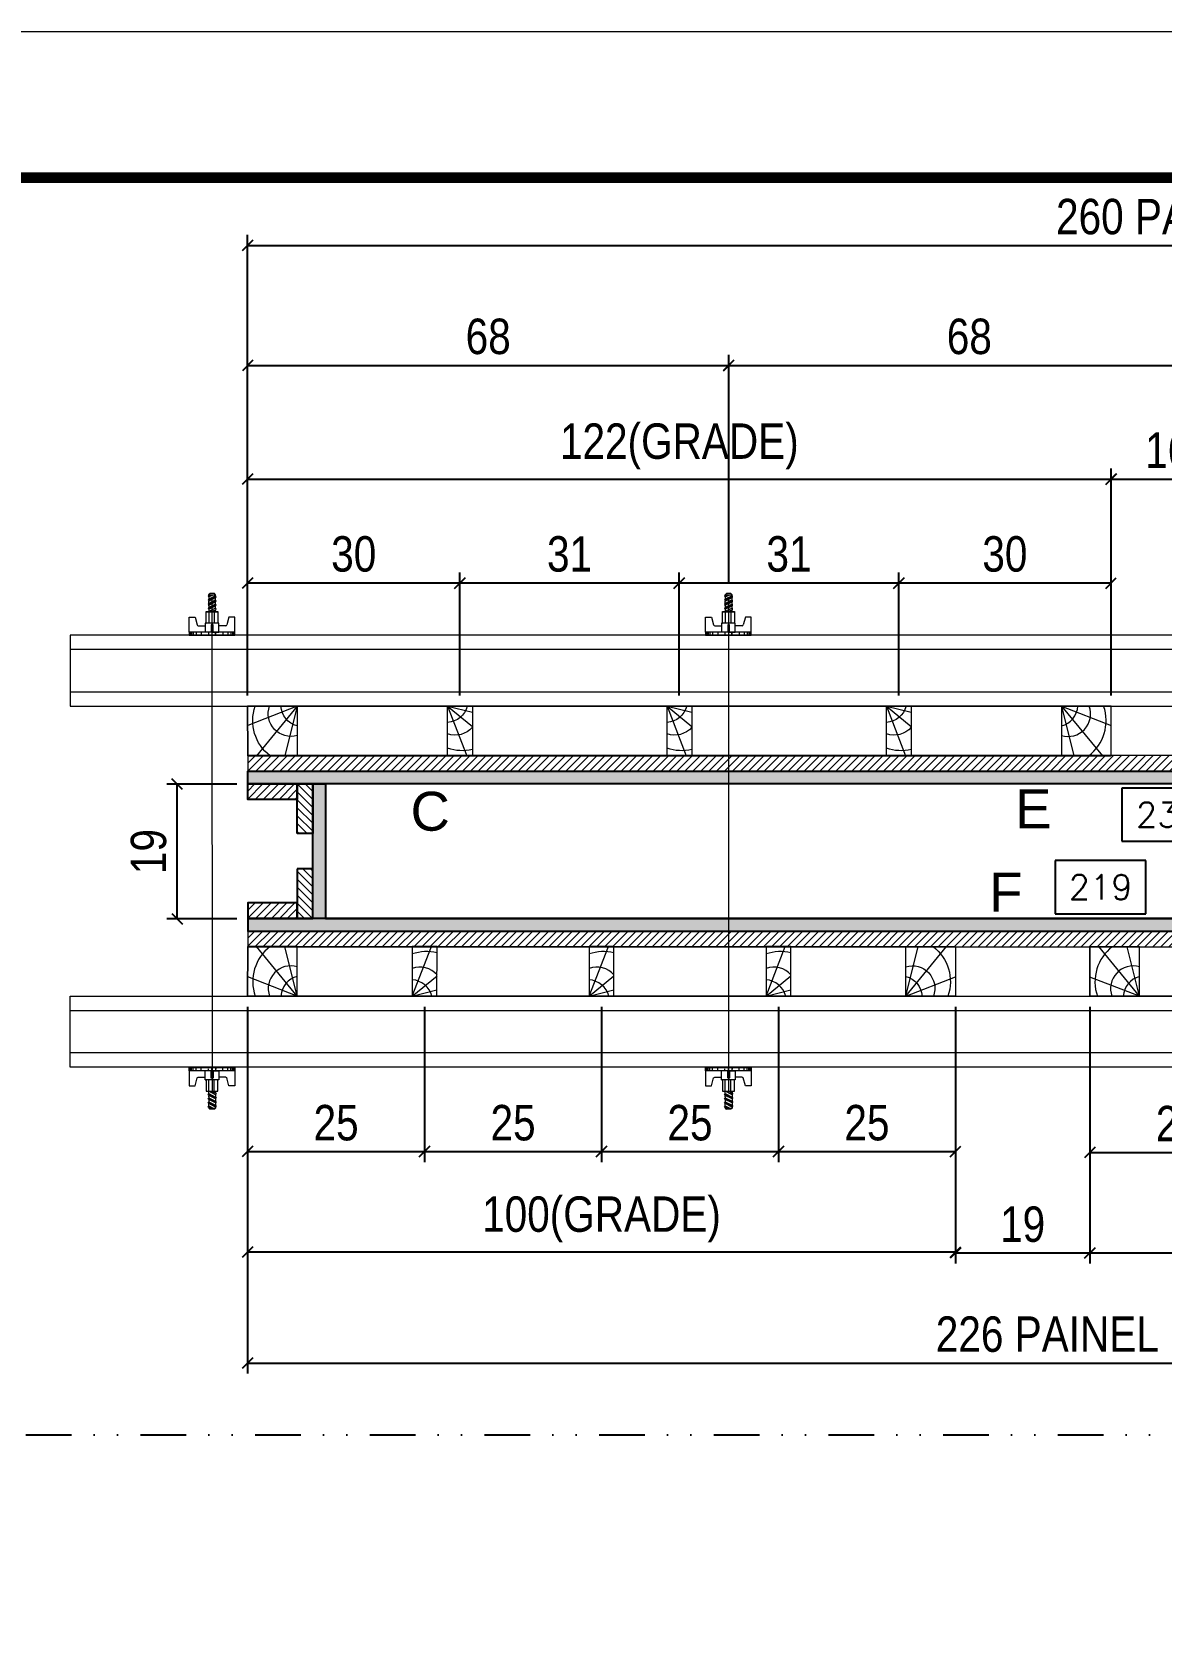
# Model space of a CAD drawing. Header units: millimetres. Extents: x 13777 to 27878, y -21631 to 6985.
# Drawn here: x 16389.1 to 16698.8, y -7234.2 to -6798.2 of the extents above; entities that cross this region are included whole.
import ezdxf
from ezdxf.enums import TextEntityAlignment as Align

# ---------------------------------------------------------------- set-up
doc = ezdxf.new("R2010")
doc.units = ezdxf.units.MM
doc.linetypes.add('DASHED', pattern=[0.75, 0.5, -0.25])
doc.linetypes.add('DIVIDE2', pattern=[0.625, 0.25, -0.125, 0, -0.125, 0, -0.125])
for name, color, linetype in [('CHAPA', 1, 'Continuous'), ('COTA', 241, 'Continuous'), ('F-PILARES-S', 170, 'Continuous'), ('Nível', 160, 'Continuous'), ('SARRAFO', 251, 'Continuous'), ('TEXTO_GERAL', 7, 'Continuous')]:
    doc.layers.add(name, color=color, linetype=linetype)
for name, color, linetype, lineweight in [('Folhas', 255, 'Continuous', 9), ('Hachura', 251, 'Continuous', 9), ('Madeira', 126, 'Continuous', 18), ('Perfil Metálico', 224, 'Continuous', 18), ('SARRAFO DE PRESSAO', 251, 'DASHED', 9)]:
    doc.layers.add(name, color=color, linetype=linetype, lineweight=lineweight)
doc.styles.add('ARIAL', font='arial.ttf')
doc.styles.add('COTA TECNICA 2X', font='techl___.ttf', dxfattribs={"height": 10})
doc.styles.add('ROMANS', font='romans.shx')
doc.dimstyles.new('SECAO PILAR', dxfattribs={"dimtxt": 10, "dimasz": 3, "dimexe": 3, "dimexo": 3, "dimgap": 3, "dimtad": 1, "dimdec": 1, "dimlfac": 0.5, "dimzin": 12, "dimdsep": 46, "dimtxsty": 'COTA TECNICA 2X', "dimblk1": 'OBLIQUE', "dimblk2": 'OBLIQUE', "dimsah": 1, "dimcen": 0.9, "dimclrd": 256, "dimclre": 256, "dimclrt": 256, "dimadec": 1, "dimazin": 3, "dimtfac": 1, "dimtdec": 1, "dimtmove": 0, "dimatfit": 3, "dimfxl": 1, "dimtolj": 1, "dimtzin": 12, "dimarcsym": 0})
doc.dimstyles.new('SECÇÃO 2', dxfattribs={"dimtxt": 7, "dimasz": 6, "dimexe": 0.18, "dimexo": 2, "dimgap": -4, "dimtad": 3, "dimdec": 1, "dimlfac": 0.5, "dimzin": 12, "dimdsep": 46, "dimtxsty": 'ROMANS', "dimblk": 'ARCHTICK', "dimcen": 0.09, "dimse1": 1, "dimse2": 1, "dimsd1": 1, "dimsd2": 1, "dimclrd": 180, "dimclre": 5, "dimclrt": 1, "dimadec": 0, "dimazin": 3, "dimtfac": 1, "dimtdec": 1, "dimtofl": 0, "dimtmove": 0, "dimatfit": 3, "dimldrblk": 'ARCHTICK', "dimfxl": 1, "dimtolj": 1, "dimtzin": 0, "dimarcsym": 0})
pattern_1 = [(45, (9498.6943, 22537.4475), (-1.12253202, 1.12253202), [])]
pattern_2 = [(135, (-22535.0657, 8779.5912), (-1.12253202, -1.12253202), [])]
pattern_3 = [(45, (7214.9606, 1533.2216), (-1.122532, 1.122532), [])]

# ---------------------------------------------------------------- blocks, each defined once
blk = doc.blocks.new('9999999999')
at = {"layer": 'Folhas'}
blk.add_lwpolyline([(98138.98, 34190.21), (99623.98, 34190.21), (99623.98, 35240.21), (98138.98, 35240.21)], close=True, dxfattribs=at)
at = {"layer": 'Folhas', "color": 30, "const_width": 3}
blk.add_lwpolyline([(98213.98, 34230.21), (99583.98, 34230.21), (99583.98, 35200.21), (98213.98, 35200.21)], close=True, dxfattribs=at)
blk = doc.blocks.new('*D1566')
at = {"layer": 'COTA', "color": 180, "lineweight": -2, "transparency": 16777216}
for p, q in [((23223.6, -159.29), (23197.93, -159.29)), ((23197.93, -159.29), (23197.93, -174.29)), ((23223.6, -174.29), (23223.6, -159.29)), ((23197.93, -174.29), (23223.6, -174.29))]:
    blk.add_line(p, q, dxfattribs=at)
at = {"layer": 'Defpoints', "color": 0, "transparency": 16777216}
for p in [(22991.77, -175.61), (22991.77, -178.29), (23429.77, -175.61)]:
    blk.add_point(p, dxfattribs=at)
at = {"layer": 'COTA', "color": 1, "transparency": 16777216, "insert": (23210.77, -166.79), "char_height": 7, "attachment_point": 5, "style": 'ROMANS'}
blk.add_mtext('\\A1;219', dxfattribs=at)
blk = doc.blocks.new('_ArchTick')
at = {"color": 0, "linetype": 'ByBlock', "const_width": 0.15}
blk.add_lwpolyline([(-0.5, -0.5), (0.5, 0.5)], dxfattribs=at)
blk = doc.blocks.new('*D1567')
at = {"layer": 'COTA', "color": 180, "lineweight": -2, "transparency": 16777216}
for p, q in [((23242.77, -138.84), (23216.77, -138.84)), ((23216.77, -138.84), (23216.77, -153.84)), ((23242.77, -153.84), (23242.77, -138.84)), ((23216.77, -153.84), (23242.77, -153.84))]:
    blk.add_line(p, q, dxfattribs=at)
at = {"layer": 'Defpoints', "color": 0, "transparency": 16777216}
for p in [(22991.77, -137.61), (23467.77, -137.61), (23467.77, -157.84)]:
    blk.add_point(p, dxfattribs=at)
at = {"layer": 'COTA', "color": 1, "transparency": 16777216, "insert": (23229.77, -146.34), "char_height": 7, "attachment_point": 5, "style": 'ROMANS'}
blk.add_mtext('\\A1;238', dxfattribs=at)
blk = doc.blocks.new('PONTALETE')
at = {"layer": 'Madeira'}
for q in [(2.71, 7), (7, 5.76), (7, 1.74)]:
    blk.add_line((0, 0), q, dxfattribs=at)
blk.add_lwpolyline([(0, 0), (7, 0), (7, 7), (0, 7)], close=True, dxfattribs=at)
for centre, radius, start, end in [((2.04, 0.06), 6.23, 37.2818, 109.0913), ((1.09, 0.9), 3.19, 343.603, 109.9847), ((-0.21, -0.78), 3.09, 14.6322, 86.0383)]:
    blk.add_arc(centre, radius, start, end, dxfattribs=at)
blk = doc.blocks.new('MEIO PONTALETE')
at = {"layer": 'Madeira'}
for q in [(2.71, 7), (3.5, 2.88), (3.5, 0.87)]:
    blk.add_line((0, 0), q, dxfattribs=at)
blk.add_lwpolyline([(0, 0), (3.5, 0), (3.5, 7), (0, 7)], close=True, dxfattribs=at)
for centre, radius, start, end in [((2.04, 0.06), 6.23, 76.4499, 109.0913), ((1.09, 0.9), 3.19, 40.9063, 109.9847), ((-0.21, -0.78), 3.09, 14.6322, 86.0383)]:
    blk.add_arc(centre, radius, start, end, dxfattribs=at)
blk = doc.blocks.new('_Oblique')
at = {"color": 0, "linetype": 'ByBlock', "lineweight": -2}
blk.add_line((-0.5, -0.5), (0.5, 0.5), dxfattribs=at)
blk = doc.blocks.new('*D3178')
at = {"layer": 'COTA', "lineweight": -2, "transparency": 16777216}
for p, q in [((50.12, 558.99), (50.12, 455.37)), ((502.22, 538.98), (502.22, 455.37)), ((50.12, 458.37), (502.22, 458.37))]:
    blk.add_line(p, q, dxfattribs=at)
at = {"layer": 'Defpoints', "color": 0, "transparency": 16777216}
for p in [(50.12, 561.99), (502.22, 541.98), (502.22, 458.37)]:
    blk.add_point(p, dxfattribs=at)
at = {"layer": 'COTA', "lineweight": -2, "transparency": 16777216, "xscale": 3, "yscale": 3, "zscale": 3, "rotation": 180}
blk.add_blockref('_Oblique', (50.12, 458.37), dxfattribs=at)
at = {"layer": 'COTA', "lineweight": -2, "transparency": 16777216, "xscale": 3, "yscale": 3, "zscale": 3}
blk.add_blockref('_Oblique', (502.22, 458.37), dxfattribs=at)
at = {"layer": 'COTA', "transparency": 16777216, "insert": (276.17, 466.47), "char_height": 10, "attachment_point": 5, "style": 'COTA TECNICA 2X'}
blk.add_mtext('\\A1;226 PAINEL', dxfattribs=at)
blk = doc.blocks.new('*D3179')
at = {"layer": 'COTA', "lineweight": -2, "transparency": 16777216}
for p, q in [((50.18, 559.02), (50.18, 515.09)), ((100.2, 559.02), (100.2, 515.09)), ((50.18, 518.09), (100.2, 518.09))]:
    blk.add_line(p, q, dxfattribs=at)
at = {"layer": 'Defpoints', "color": 0, "transparency": 16777216}
for p in [(50.18, 562.02), (100.2, 562.02), (100.2, 518.09)]:
    blk.add_point(p, dxfattribs=at)
at = {"layer": 'COTA', "lineweight": -2, "transparency": 16777216, "xscale": 3, "yscale": 3, "zscale": 3, "rotation": 180}
blk.add_blockref('_Oblique', (50.18, 518.09), dxfattribs=at)
at = {"layer": 'COTA', "lineweight": -2, "transparency": 16777216, "xscale": 3, "yscale": 3, "zscale": 3}
blk.add_blockref('_Oblique', (100.2, 518.09), dxfattribs=at)
at = {"layer": 'COTA', "transparency": 16777216, "insert": (75.19, 526.2), "char_height": 10, "attachment_point": 5, "style": 'COTA TECNICA 2X'}
blk.add_mtext('\\A1;25', dxfattribs=at)
blk = doc.blocks.new('*D3180')
at = {"layer": 'COTA', "lineweight": -2, "transparency": 16777216}
for p, q in [((100.2, 559.02), (100.2, 515.09)), ((150.2, 559.02), (150.2, 515.09)), ((100.2, 518.09), (150.2, 518.09))]:
    blk.add_line(p, q, dxfattribs=at)
at = {"layer": 'Defpoints', "color": 0, "transparency": 16777216}
for p in [(100.2, 562.02), (150.2, 562.02), (150.2, 518.09)]:
    blk.add_point(p, dxfattribs=at)
at = {"layer": 'COTA', "lineweight": -2, "transparency": 16777216, "xscale": 3, "yscale": 3, "zscale": 3, "rotation": 180}
blk.add_blockref('_Oblique', (100.2, 518.09), dxfattribs=at)
at = {"layer": 'COTA', "lineweight": -2, "transparency": 16777216, "xscale": 3, "yscale": 3, "zscale": 3}
blk.add_blockref('_Oblique', (150.2, 518.09), dxfattribs=at)
at = {"layer": 'COTA', "transparency": 16777216, "insert": (125.2, 526.2), "char_height": 10, "attachment_point": 5, "style": 'COTA TECNICA 2X'}
blk.add_mtext('\\A1;25', dxfattribs=at)
blk = doc.blocks.new('*D3181')
at = {"layer": 'COTA', "lineweight": -2, "transparency": 16777216}
for p, q in [((150.2, 559.02), (150.2, 515.09)), ((200.2, 559.02), (200.2, 515.09)), ((150.2, 518.09), (200.2, 518.09))]:
    blk.add_line(p, q, dxfattribs=at)
at = {"layer": 'Defpoints', "color": 0, "transparency": 16777216}
for p in [(150.2, 562.02), (200.2, 562.02), (200.2, 518.09)]:
    blk.add_point(p, dxfattribs=at)
at = {"layer": 'COTA', "lineweight": -2, "transparency": 16777216, "xscale": 3, "yscale": 3, "zscale": 3, "rotation": 180}
blk.add_blockref('_Oblique', (150.2, 518.09), dxfattribs=at)
at = {"layer": 'COTA', "lineweight": -2, "transparency": 16777216, "xscale": 3, "yscale": 3, "zscale": 3}
blk.add_blockref('_Oblique', (200.2, 518.09), dxfattribs=at)
at = {"layer": 'COTA', "transparency": 16777216, "insert": (175.2, 526.2), "char_height": 10, "attachment_point": 5, "style": 'COTA TECNICA 2X'}
blk.add_mtext('\\A1;25', dxfattribs=at)
blk = doc.blocks.new('*D3182')
at = {"layer": 'COTA', "lineweight": -2, "transparency": 16777216}
for p, q in [((50.18, 559.02), (50.18, 486.71)), ((250.19, 559), (250.19, 486.71)), ((250.19, 489.71), (50.18, 489.71))]:
    blk.add_line(p, q, dxfattribs=at)
at = {"layer": 'Defpoints', "color": 0, "transparency": 16777216}
for p in [(50.18, 562.02), (250.19, 562), (50.18, 489.71)]:
    blk.add_point(p, dxfattribs=at)
at = {"layer": 'COTA', "lineweight": -2, "transparency": 16777216, "xscale": 3, "yscale": 3, "zscale": 3, "rotation": 180}
blk.add_blockref('_Oblique', (50.18, 489.71), dxfattribs=at)
at = {"layer": 'COTA', "lineweight": -2, "transparency": 16777216, "xscale": 3, "yscale": 3, "zscale": 3}
blk.add_blockref('_Oblique', (250.19, 489.71), dxfattribs=at)
at = {"layer": 'COTA', "transparency": 16777216, "insert": (150.19, 498.93), "char_height": 10, "attachment_point": 5, "style": 'COTA TECNICA 2X'}
blk.add_mtext('\\A1;100(GRADE)', dxfattribs=at)
blk = doc.blocks.new('*D1574')
at = {"layer": 'COTA', "lineweight": -2, "transparency": 16777216}
for p, q in [((23119.75, -200.58), (23119.75, -244.5)), ((23169.75, -200.63), (23169.75, -244.5)), ((23119.75, -241.5), (23169.75, -241.5))]:
    blk.add_line(p, q, dxfattribs=at)
at = {"layer": 'Defpoints', "color": 0, "transparency": 16777216}
for p in [(23119.75, -197.58), (23169.75, -197.63), (23169.75, -241.5)]:
    blk.add_point(p, dxfattribs=at)
at = {"layer": 'COTA', "lineweight": -2, "transparency": 16777216, "xscale": 3, "yscale": 3, "zscale": 3, "rotation": 180}
blk.add_blockref('_Oblique', (23119.75, -241.5), dxfattribs=at)
at = {"layer": 'COTA', "lineweight": -2, "transparency": 16777216, "xscale": 3, "yscale": 3, "zscale": 3}
blk.add_blockref('_Oblique', (23169.75, -241.5), dxfattribs=at)
at = {"layer": 'COTA', "transparency": 16777216, "insert": (23144.75, -233.39), "char_height": 10, "attachment_point": 5, "style": 'COTA TECNICA 2X'}
blk.add_mtext('\\A1;25', dxfattribs=at)
blk = doc.blocks.new('*D3183')
at = {"layer": 'COTA', "lineweight": -2, "transparency": 16777216}
for p, q in [((288.19, 558.76), (288.19, 514.83)), ((338.21, 558.75), (338.21, 514.83)), ((288.19, 517.83), (338.21, 517.83))]:
    blk.add_line(p, q, dxfattribs=at)
at = {"layer": 'Defpoints', "color": 0, "transparency": 16777216}
for p in [(288.19, 561.76), (338.21, 561.75), (338.21, 517.83)]:
    blk.add_point(p, dxfattribs=at)
at = {"layer": 'COTA', "lineweight": -2, "transparency": 16777216, "xscale": 3, "yscale": 3, "zscale": 3, "rotation": 180}
blk.add_blockref('_Oblique', (288.19, 517.83), dxfattribs=at)
at = {"layer": 'COTA', "lineweight": -2, "transparency": 16777216, "xscale": 3, "yscale": 3, "zscale": 3}
blk.add_blockref('_Oblique', (338.21, 517.83), dxfattribs=at)
at = {"layer": 'COTA', "transparency": 16777216, "insert": (313.2, 525.94), "char_height": 10, "attachment_point": 5, "style": 'COTA TECNICA 2X'}
blk.add_mtext('\\A1;25', dxfattribs=at)
blk = doc.blocks.new('*D3186')
at = {"layer": 'COTA', "lineweight": -2, "transparency": 16777216}
for p, q in [((288.19, 558.76), (288.19, 486.45)), ((488.2, 558.74), (488.2, 486.45)), ((488.2, 489.45), (288.19, 489.45))]:
    blk.add_line(p, q, dxfattribs=at)
at = {"layer": 'Defpoints', "color": 0, "transparency": 16777216}
for p in [(288.19, 561.76), (488.2, 561.74), (288.19, 489.45)]:
    blk.add_point(p, dxfattribs=at)
at = {"layer": 'COTA', "lineweight": -2, "transparency": 16777216, "xscale": 3, "yscale": 3, "zscale": 3, "rotation": 180}
blk.add_blockref('_Oblique', (288.19, 489.45), dxfattribs=at)
at = {"layer": 'COTA', "lineweight": -2, "transparency": 16777216, "xscale": 3, "yscale": 3, "zscale": 3}
blk.add_blockref('_Oblique', (488.2, 489.45), dxfattribs=at)
at = {"layer": 'COTA', "transparency": 16777216, "insert": (388.19, 498.67), "char_height": 10, "attachment_point": 5, "style": 'COTA TECNICA 2X'}
blk.add_mtext('\\A1;100(GRADE)', dxfattribs=at)
blk = doc.blocks.new('*D3241')
at = {"layer": 'COTA', "lineweight": -2, "transparency": 16777216}
for p, q in [((200.2, 559.02), (200.2, 515.09)), ((250.19, 558.96), (250.19, 515.09)), ((200.2, 518.09), (250.19, 518.09))]:
    blk.add_line(p, q, dxfattribs=at)
at = {"layer": 'Defpoints', "color": 0, "transparency": 16777216}
for p in [(200.2, 562.02), (250.19, 561.96), (250.19, 518.09)]:
    blk.add_point(p, dxfattribs=at)
at = {"layer": 'COTA', "lineweight": -2, "transparency": 16777216, "xscale": 3, "yscale": 3, "zscale": 3, "rotation": 180}
blk.add_blockref('_Oblique', (200.2, 518.09), dxfattribs=at)
at = {"layer": 'COTA', "lineweight": -2, "transparency": 16777216, "xscale": 3, "yscale": 3, "zscale": 3}
blk.add_blockref('_Oblique', (250.19, 518.09), dxfattribs=at)
at = {"layer": 'COTA', "transparency": 16777216, "insert": (225.2, 526.2), "char_height": 10, "attachment_point": 5, "style": 'COTA TECNICA 2X'}
blk.add_mtext('\\A1;25', dxfattribs=at)
blk = doc.blocks.new('*D1575')
at = {"layer": 'COTA', "lineweight": -2, "transparency": 16777216}
for p, q in [((23169.75, -200.58), (23169.75, -273.14)), ((23207.74, -200.61), (23207.74, -273.14)), ((23207.74, -270.14), (23169.75, -270.14))]:
    blk.add_line(p, q, dxfattribs=at)
at = {"layer": 'Defpoints', "color": 0, "transparency": 16777216}
for p in [(23169.75, -197.58), (23207.74, -197.61), (23169.75, -270.14)]:
    blk.add_point(p, dxfattribs=at)
at = {"layer": 'COTA', "lineweight": -2, "transparency": 16777216, "xscale": 3, "yscale": 3, "zscale": 3, "rotation": 180}
blk.add_blockref('_Oblique', (23169.75, -270.14), dxfattribs=at)
at = {"layer": 'COTA', "lineweight": -2, "transparency": 16777216, "xscale": 3, "yscale": 3, "zscale": 3}
blk.add_blockref('_Oblique', (23207.74, -270.14), dxfattribs=at)
at = {"layer": 'COTA', "transparency": 16777216, "insert": (23188.74, -262.06), "char_height": 10, "attachment_point": 5, "style": 'COTA TECNICA 2X'}
blk.add_mtext('\\A1;19', dxfattribs=at)
blk = doc.blocks.new('*D3187')
at = {"layer": 'COTA', "lineweight": -2, "transparency": 16777216}
for p, q in [((234.17, 646.93), (234.17, 681.64)), ((294.17, 678.64), (234.17, 678.64)), ((294.17, 646.94), (294.17, 681.64))]:
    blk.add_line(p, q, dxfattribs=at)
at = {"layer": 'Defpoints', "color": 0, "transparency": 16777216}
for p in [(234.17, 678.64), (234.17, 643.93), (294.17, 643.94)]:
    blk.add_point(p, dxfattribs=at)
at = {"layer": 'COTA', "lineweight": -2, "transparency": 16777216, "xscale": 3, "yscale": 3, "zscale": 3, "rotation": 180}
blk.add_blockref('_Oblique', (234.17, 678.64), dxfattribs=at)
at = {"layer": 'COTA', "lineweight": -2, "transparency": 16777216, "xscale": 3, "yscale": 3, "zscale": 3}
blk.add_blockref('_Oblique', (294.17, 678.64), dxfattribs=at)
at = {"layer": 'COTA', "transparency": 16777216, "insert": (264.17, 686.86), "char_height": 10, "attachment_point": 5, "style": 'COTA TECNICA 2X'}
blk.add_mtext('\\A1;30', dxfattribs=at)
blk = doc.blocks.new('*D3188')
at = {"layer": 'COTA', "lineweight": -2, "transparency": 16777216}
for p, q in [((50.18, 646.91), (50.18, 711.06)), ((294.17, 646.94), (294.17, 711.06)), ((50.18, 708.06), (294.17, 708.06))]:
    blk.add_line(p, q, dxfattribs=at)
at = {"layer": 'Defpoints', "color": 0, "transparency": 16777216}
for p in [(294.17, 708.06), (50.18, 643.91), (294.17, 643.94)]:
    blk.add_point(p, dxfattribs=at)
at = {"layer": 'COTA', "lineweight": -2, "transparency": 16777216, "xscale": 3, "yscale": 3, "zscale": 3, "rotation": 180}
blk.add_blockref('_Oblique', (50.18, 708.06), dxfattribs=at)
at = {"layer": 'COTA', "lineweight": -2, "transparency": 16777216, "xscale": 3, "yscale": 3, "zscale": 3}
blk.add_blockref('_Oblique', (294.17, 708.06), dxfattribs=at)
at = {"layer": 'COTA', "transparency": 16777216, "insert": (172.18, 717.28), "char_height": 10, "attachment_point": 5, "style": 'COTA TECNICA 2X'}
blk.add_mtext('\\A1;122(GRADE)', dxfattribs=at)
blk = doc.blocks.new('*D3189')
at = {"layer": 'COTA', "lineweight": -2, "transparency": 16777216}
for p, q in [((172.17, 646.93), (172.17, 681.64)), ((234.17, 678.64), (172.17, 678.64)), ((234.17, 646.93), (234.17, 681.64))]:
    blk.add_line(p, q, dxfattribs=at)
at = {"layer": 'Defpoints', "color": 0, "transparency": 16777216}
for p in [(172.17, 678.64), (172.17, 643.93), (234.17, 643.93)]:
    blk.add_point(p, dxfattribs=at)
at = {"layer": 'COTA', "lineweight": -2, "transparency": 16777216, "xscale": 3, "yscale": 3, "zscale": 3, "rotation": 180}
blk.add_blockref('_Oblique', (172.17, 678.64), dxfattribs=at)
at = {"layer": 'COTA', "lineweight": -2, "transparency": 16777216, "xscale": 3, "yscale": 3, "zscale": 3}
blk.add_blockref('_Oblique', (234.17, 678.64), dxfattribs=at)
at = {"layer": 'COTA', "transparency": 16777216, "insert": (203.17, 686.86), "char_height": 10, "attachment_point": 5, "style": 'COTA TECNICA 2X'}
blk.add_mtext('\\A1;31', dxfattribs=at)
blk = doc.blocks.new('*D3190')
at = {"layer": 'COTA', "lineweight": -2, "transparency": 16777216}
for p, q in [((110.17, 646.93), (110.17, 681.64)), ((172.17, 678.64), (110.17, 678.64)), ((172.17, 646.93), (172.17, 681.64))]:
    blk.add_line(p, q, dxfattribs=at)
at = {"layer": 'Defpoints', "color": 0, "transparency": 16777216}
for p in [(110.17, 678.64), (110.17, 643.93), (172.17, 643.93)]:
    blk.add_point(p, dxfattribs=at)
at = {"layer": 'COTA', "lineweight": -2, "transparency": 16777216, "xscale": 3, "yscale": 3, "zscale": 3, "rotation": 180}
blk.add_blockref('_Oblique', (110.17, 678.64), dxfattribs=at)
at = {"layer": 'COTA', "lineweight": -2, "transparency": 16777216, "xscale": 3, "yscale": 3, "zscale": 3}
blk.add_blockref('_Oblique', (172.17, 678.64), dxfattribs=at)
at = {"layer": 'COTA', "transparency": 16777216, "insert": (141.17, 686.86), "char_height": 10, "attachment_point": 5, "style": 'COTA TECNICA 2X'}
blk.add_mtext('\\A1;31', dxfattribs=at)
blk = doc.blocks.new('*D3191')
at = {"layer": 'COTA', "lineweight": -2, "transparency": 16777216}
for p, q in [((50.18, 646.93), (50.18, 681.64)), ((110.17, 678.64), (50.18, 678.64)), ((110.17, 646.93), (110.17, 681.64))]:
    blk.add_line(p, q, dxfattribs=at)
at = {"layer": 'Defpoints', "color": 0, "transparency": 16777216}
for p in [(50.18, 678.64), (50.18, 643.93), (110.17, 643.93)]:
    blk.add_point(p, dxfattribs=at)
at = {"layer": 'COTA', "lineweight": -2, "transparency": 16777216, "xscale": 3, "yscale": 3, "zscale": 3, "rotation": 180}
blk.add_blockref('_Oblique', (50.18, 678.64), dxfattribs=at)
at = {"layer": 'COTA', "lineweight": -2, "transparency": 16777216, "xscale": 3, "yscale": 3, "zscale": 3}
blk.add_blockref('_Oblique', (110.17, 678.64), dxfattribs=at)
at = {"layer": 'COTA', "transparency": 16777216, "insert": (80.18, 686.86), "char_height": 10, "attachment_point": 5, "style": 'COTA TECNICA 2X'}
blk.add_mtext('\\A1;30', dxfattribs=at)
blk = doc.blocks.new('C')
at = {"layer": 'Hachura', "color": 0}
for p, q in [((0, 3.22), (0, -3.22)), ((0.45, 3.22), (0, 3.22)), ((0.46, 3.16), (0, 3.16)), ((0.46, 3.05), (0, 3.05)), ((0.46, 2.88), (0, 2.88)), ((0, 2.75), (0, -1.16)), ((0.46, 2.65), (0, 2.65)), ((0.45, -3.23), (0.45, 3.22)), ((0.45, 3.22), (2.58, 3.22)), ((2.58, 2.39), (1.47, 2.09)), ((2.58, 3.22), (2.58, 2.39)), ((0.46, 2.23), (0, 2.23)), ((0.46, 1.51), (0, 1.51)), ((0.39, 0.49), (0.17, 0.49)), ((1.74, 0.97), (0.45, 0.97)), ((1.45, 0.1), (0.45, 0.1)), ((1.35, 1.94), (1.35, 0.96)), ((1.74, -0.97), (1.74, 0.97)), ((1.74, 0.97), (1.74, 0.84)), ((1.74, 0.97), (1.74, 0.84)), ((1.74, 0.84), (3.35, 0.84)), ((3.35, 0.45), (1.74, 0.45)), ((3.32, 0.84), (3.32, -0.84)), ((3.35, 0.84), (3.35, -0.84)), ((3.68, 0.45), (3.35, 0.45)), ((3.84, -0.52), (3.35, 0.45)), ((3.35, 0.06), (3.67, -0.57)), ((3.68, 0.45), (4.16, -0.52)), ((3.72, 0.5), (4.25, -0.57)), ((4.37, -0.55), (3.83, 0.53)), ((4.15, 0.45), (3.93, 0.45)), ((4.42, -0.52), (3.93, 0.45)), ((4.15, 0.45), (4.26, 0.45)), ((4.26, 0.45), (4.74, -0.52)), ((4.3, 0.5), (4.83, -0.57)), ((4.95, -0.55), (4.41, 0.53)), ((4.51, 0.45), (4.84, 0.45)), ((5, -0.52), (4.51, 0.45)), ((4.84, 0.45), (5.32, -0.52)), ((4.88, 0.5), (5.41, -0.57)), ((5.53, -0.55), (4.99, 0.53)), ((5.58, -0.52), (5.09, 0.45)), ((5.42, 0.45), (5.09, 0.45)), ((5.58, -0.52), (5.09, 0.45)), ((5.42, 0.45), (5.74, -0.19)), ((5.46, 0.5), (5.74, -0.07)), ((5.74, 0.19), (5.57, 0.53)), ((5.74, 0.32), (5.68, 0.45)), ((5.68, 0.45), (5.74, 0.45)), ((5.74, 0.45), (5.9, 0.29)), ((5.74, 0.45), (5.74, -0.52)), ((5.9, -0.36), (5.9, 0.29)), ((0.45, 0), (0, 0)), ((0.46, -1.52), (0, -1.52)), ((0.46, -2.23), (0, -2.23)), ((0.08, -0.48), (0.29, -0.48)), ((0.29, -0.48), (0.4, -0.48)), ((0.45, 0), (0.45, -0.97)), ((0.45, -0.16), (1.45, -0.16)), ((0.45, -0.65), (0.45, -0.32)), ((0.45, -3.23), (0.45, -0.65)), ((0.45, -0.97), (1.74, -0.97)), ((1.35, -1.94), (1.35, -0.97)), ((2.58, -2.39), (1.47, -2.1)), ((3.35, -0.32), (1.74, -0.32)), ((3.35, -0.84), (1.74, -0.84)), ((3.35, -0.07), (3.58, -0.52)), ((3.35, -0.52), (3.58, -0.52)), ((3.84, -0.52), (4.16, -0.52)), ((4.42, -0.52), (4.74, -0.52)), ((4.63, -0.52), (4.74, -0.52)), ((5, -0.52), (5.32, -0.52)), ((5.58, -0.52), (5.74, -0.52)), ((5.74, -0.52), (5.9, -0.36)), ((5.74, -0.52), (5.74, -0.52)), ((0.46, -2.65), (0, -2.65)), ((0.46, -2.88), (0, -2.88)), ((0.46, -3.05), (0, -3.05)), ((0.46, -3.16), (0, -3.16)), ((0, -3.22), (2.57, -3.22)), ((2.58, -3.23), (2.58, -2.39))]:
    blk.add_line(p, q, dxfattribs=at)
for centre, radius, start, end in [((1.52, 1.94), 0.161, 104.7436, 180), ((1.44, -0.03), 0.129, 272.695, 87.305), ((3.81, 0.39), 0.143, 25.5688, 154.4312), ((4.39, 0.39), 0.143, 25.5688, 154.4312), ((4.97, 0.39), 0.143, 25.5688, 154.4312), ((5.55, 0.39), 0.143, 25.5688, 154.4312), ((0.17, -0.37), 0.174, 221.744, 317.8592), ((1.52, -1.94), 0.161, 180, 255.2564), ((3.71, -0.4), 0.174, 222.1408, 318.256), ((4.29, -0.4), 0.174, 222.1408, 318.256), ((4.87, -0.4), 0.174, 222.1408, 318.256), ((5.45, -0.4), 0.174, 222.1408, 318.256), ((5.61, -0.4), 0.174, 317.8592, 318.256)]:
    blk.add_arc(centre, radius, start, end, dxfattribs=at)
blk = doc.blocks.new('*D3192')
at = {"layer": 'COTA', "lineweight": -2, "transparency": 16777216}
for p, q in [((47.19, 621.85), (27.32, 621.85)), ((30.32, 583.85), (30.32, 621.85)), ((47.19, 583.85), (27.32, 583.85))]:
    blk.add_line(p, q, dxfattribs=at)
at = {"layer": 'Defpoints', "color": 0, "transparency": 16777216}
for p in [(30.32, 621.85), (50.19, 621.85), (50.19, 583.85)]:
    blk.add_point(p, dxfattribs=at)
at = {"layer": 'COTA', "lineweight": -2, "transparency": 16777216, "xscale": 3, "yscale": 3, "zscale": 3}
for p, rotation in [((30.32, 621.85), 90), ((30.32, 583.85), 270)]:
    blk.add_blockref('_Oblique', p, dxfattribs=dict(at, rotation=rotation))
at = {"layer": 'COTA', "transparency": 16777216, "insert": (22.24, 602.85), "char_height": 10, "attachment_point": 5, "rotation": 90, "style": 'COTA TECNICA 2X'}
blk.add_mtext('\\A1;19', dxfattribs=at)
blk = doc.blocks.new('*D3239')
at = {"layer": 'COTA', "lineweight": -2, "transparency": 16777216}
for p, q in [((294.19, 646.93), (294.19, 711.06)), ((326.19, 646.93), (326.19, 711.06)), ((294.19, 708.06), (326.19, 708.06))]:
    blk.add_line(p, q, dxfattribs=at)
at = {"layer": 'Defpoints', "color": 0, "transparency": 16777216}
for p in [(326.19, 708.06), (294.19, 643.93), (326.19, 643.93)]:
    blk.add_point(p, dxfattribs=at)
at = {"layer": 'COTA', "lineweight": -2, "transparency": 16777216, "xscale": 3, "yscale": 3, "zscale": 3, "rotation": 180}
blk.add_blockref('_Oblique', (294.19, 708.06), dxfattribs=at)
at = {"layer": 'COTA', "lineweight": -2, "transparency": 16777216, "xscale": 3, "yscale": 3, "zscale": 3}
blk.add_blockref('_Oblique', (326.19, 708.06), dxfattribs=at)
at = {"layer": 'COTA', "transparency": 16777216, "insert": (310.19, 716.16), "char_height": 10, "attachment_point": 5, "style": 'COTA TECNICA 2X'}
blk.add_mtext('\\A1;16', dxfattribs=at)
blk = doc.blocks.new('*D3221')
at = {"layer": 'COTA', "lineweight": -2, "transparency": 16777216}
for p, q in [((50.12, 646.98), (50.12, 777.04)), ((50.12, 774.04), (570.18, 774.04)), ((570.18, 700.93), (570.18, 777.04))]:
    blk.add_line(p, q, dxfattribs=at)
at = {"layer": 'Defpoints', "color": 0, "transparency": 16777216}
for p in [(570.18, 774.04), (570.18, 697.93), (50.12, 643.98)]:
    blk.add_point(p, dxfattribs=at)
at = {"layer": 'COTA', "lineweight": -2, "transparency": 16777216, "xscale": 3, "yscale": 3, "zscale": 3, "rotation": 180}
blk.add_blockref('_Oblique', (50.12, 774.04), dxfattribs=at)
at = {"layer": 'COTA', "lineweight": -2, "transparency": 16777216, "xscale": 3, "yscale": 3, "zscale": 3}
blk.add_blockref('_Oblique', (570.18, 774.04), dxfattribs=at)
at = {"layer": 'COTA', "transparency": 16777216, "insert": (310.15, 782.15), "char_height": 10, "attachment_point": 5, "style": 'COTA TECNICA 2X'}
blk.add_mtext('\\A1;260 PAINEL', dxfattribs=at)
blk = doc.blocks.new('*D1582')
at = {"layer": 'COTA', "lineweight": -2, "transparency": 16777216}
for p, q in [((22969.75, -112.67), (22969.75, -16.41)), ((23105.68, -80.87), (23105.68, -16.41)), ((22969.75, -19.41), (23105.68, -19.41))]:
    blk.add_line(p, q, dxfattribs=at)
at = {"layer": 'Defpoints', "color": 0, "transparency": 16777216}
for p in [(23105.68, -19.41), (23105.68, -83.87), (22969.75, -115.67)]:
    blk.add_point(p, dxfattribs=at)
at = {"layer": 'COTA', "lineweight": -2, "transparency": 16777216, "xscale": 3, "yscale": 3, "zscale": 3, "rotation": 180}
blk.add_blockref('_Oblique', (22969.75, -19.41), dxfattribs=at)
at = {"layer": 'COTA', "lineweight": -2, "transparency": 16777216, "xscale": 3, "yscale": 3, "zscale": 3}
blk.add_blockref('_Oblique', (23105.68, -19.41), dxfattribs=at)
at = {"layer": 'COTA', "transparency": 16777216, "insert": (23037.72, -11.28), "char_height": 10, "attachment_point": 5, "style": 'COTA TECNICA 2X'}
blk.add_mtext('\\A1;68', dxfattribs=at)
blk = doc.blocks.new('*D3248')
at = {"layer": 'COTA', "lineweight": -2, "transparency": 16777216}
for p, q in [((186.13, 678.73), (186.13, 743.19)), ((322.13, 678.73), (322.13, 743.19)), ((186.13, 740.19), (322.13, 740.19))]:
    blk.add_line(p, q, dxfattribs=at)
at = {"layer": 'Defpoints', "color": 0, "transparency": 16777216}
for p in [(322.13, 740.19), (186.13, 675.73), (322.13, 675.73)]:
    blk.add_point(p, dxfattribs=at)
at = {"layer": 'COTA', "lineweight": -2, "transparency": 16777216, "xscale": 3, "yscale": 3, "zscale": 3, "rotation": 180}
blk.add_blockref('_Oblique', (186.13, 740.19), dxfattribs=at)
at = {"layer": 'COTA', "lineweight": -2, "transparency": 16777216, "xscale": 3, "yscale": 3, "zscale": 3}
blk.add_blockref('_Oblique', (322.13, 740.19), dxfattribs=at)
at = {"layer": 'COTA', "transparency": 16777216, "insert": (254.13, 748.31), "char_height": 10, "attachment_point": 5, "style": 'COTA TECNICA 2X'}
blk.add_mtext('\\A1;68', dxfattribs=at)
blk = doc.blocks.new('A$C036b5eaa')
at = {"layer": 'Hachura'}
h = blk.add_hatch(dxfattribs=at)
h.set_pattern_fill('ANSI31', color=256, scale=0.5, angle=360, style=0)
h.set_pattern_definition(pattern_3)
h.paths.add_polyline_path([(570.22, 625.58), (570.22, 629.96), (50.22, 630.01), (50.22, 625.58)])
h = blk.add_hatch(color=256, dxfattribs=at)
h.dxf.hatch_style = 1
h.paths.add_polyline_path([(50.22, 625.58), (50.22, 621.98), (570.22, 621.98), (570.22, 625.58)])
h = blk.add_hatch(dxfattribs=at)
h.set_pattern_fill('ANSI31', color=256, scale=0.5, angle=360, style=0)
h.set_pattern_definition(pattern_1)
h.paths.add_polyline_path([(64.22, 617.58), (64.22, 621.98), (50.22, 621.98), (50.22, 617.58)])
h = blk.add_hatch(dxfattribs=at)
h.set_pattern_fill('ANSI31', color=256, scale=0.5, angle=450, style=0)
h.set_pattern_definition(pattern_2)
h.paths.add_polyline_path([(68.62, 621.98), (64.22, 621.98), (64.22, 607.98), (68.62, 607.98)])
h = blk.add_hatch(color=256, dxfattribs=at)
h.dxf.hatch_style = 1
h.paths.add_polyline_path([(68.62, 621.98), (72.22, 621.98), (72.22, 583.98), (68.62, 583.98)])
h = blk.add_hatch(dxfattribs=at)
h.set_pattern_fill('ANSI31', color=256, scale=0.5, angle=450, style=0)
h.set_pattern_definition(pattern_2)
h.paths.add_polyline_path([(68.62, 583.98), (64.22, 583.98), (64.22, 597.98), (68.62, 597.98)])
h = blk.add_hatch(dxfattribs=at)
h.set_pattern_fill('ANSI31', color=256, scale=0.5, angle=360, style=0)
h.set_pattern_definition(pattern_1)
h.paths.add_polyline_path([(64.22, 588.38), (64.22, 583.98), (50.22, 583.98), (50.22, 588.38)])
h = blk.add_hatch(color=256, dxfattribs=at)
h.dxf.hatch_style = 1
h.paths.add_polyline_path([(502.22, 583.98), (50.22, 583.98), (50.22, 580.38), (502.22, 580.38)])
h = blk.add_hatch(dxfattribs=at)
h.set_pattern_fill('ANSI31', color=256, scale=0.5, angle=360, style=0)
h.set_pattern_definition(pattern_3)
h.paths.add_polyline_path([(50.22, 580.38), (50.22, 575.94), (502.22, 575.98), (502.22, 580.38)])
at = {"layer": 'CHAPA'}
for points in [[(570.22, 621.98), (50.22, 621.98), (50.22, 625.58), (570.22, 625.58)], [(68.62, 621.98), (72.22, 621.98), (72.22, 583.98), (68.62, 583.98)], [(502.22, 583.98), (50.22, 583.98), (50.22, 580.38), (502.22, 580.38)]]:
    blk.add_lwpolyline(points, close=True, dxfattribs=at)
at = {"layer": 'F-PILARES-S', "linetype": 'Continuous'}
blk.add_lwpolyline([(548.22, 145.98), (548.22, 621.98), (72.22, 621.98), (72.22, 583.98), (510.22, 583.98), (510.22, 183.98), (72.22, 183.98), (72.22, 145.98), (548.22, 145.98)], dxfattribs=at)
at = {"layer": 'Hachura'}
for p, q in [((40.12, 674.73), (40.13, 534.84)), ((186.06, 674.73), (186.07, 534.84))]:
    blk.add_line(p, q, dxfattribs=at)
for points in [[(50.22, 625.58), (570.22, 625.58), (570.22, 629.98), (50.22, 629.98)], [(50.22, 575.98), (502.22, 575.98), (502.22, 580.38), (50.22, 580.38)]]:
    blk.add_lwpolyline(points, close=True, dxfattribs=at)
at = {"layer": 'Madeira'}
for points in [[(50.2, 643.93), (50.22, 629.93), (294.21, 629.93), (294.19, 643.93)], [(50.2, 562.02), (50.22, 576.02), (250.21, 576.02), (250.19, 562.02)], [(288.21, 561.99), (288.22, 575.99), (488.22, 575.98), (488.2, 561.98)]]:
    blk.add_lwpolyline(points, close=True, dxfattribs=at)
at = {"layer": 'Perfil Metálico'}
for points in [[(0, 663.93), (0, 643.93), (633.63, 643.93), (633.63, 663.93)], [(633.63, 647.93), (633.63, 659.93), (0, 659.93), (0, 647.93)], [(0, 541.99), (0, 561.99), (502.22, 561.98), (502.22, 541.98)], [(502.22, 557.98), (502.22, 545.98), (0, 545.99), (0, 557.99)]]:
    blk.add_lwpolyline(points, close=True, dxfattribs=at)
at = {"layer": 'SARRAFO'}
for points in [[(50.22, 621.98), (64.22, 621.98), (64.22, 617.58), (50.22, 617.58)], [(64.22, 607.98), (64.22, 621.98), (68.62, 621.98), (68.62, 607.98)], [(64.22, 597.98), (64.22, 583.98), (68.62, 583.98), (68.62, 597.98)], [(50.22, 583.98), (64.22, 583.98), (64.22, 588.38), (50.22, 588.38)]]:
    blk.add_lwpolyline(points, close=True, dxfattribs=at)
at = {"layer": 'Hachura', "linetype": 'Continuous', "yscale": 2, "zscale": 2}
for p, xscale, rotation in [((40.12, 663.93), 2, 90), ((186.06, 663.93), 2, 90.00000000000001), ((40.12, 541.84), -2, 90), ((186.06, 541.84), -2, 90)]:
    blk.add_blockref('C', p, dxfattribs=dict(at, xscale=xscale, rotation=rotation))
at = {"layer": 'Madeira'}
for name, p, xscale, yscale, zscale, rotation in [('PONTALETE', (64.2, 643.93), -2, 2, 2, 90.0629106968967), ('MEIO PONTALETE', (106.7, 643.92), -1.999999997962732, 1.999999997962732, 1.999999997962732, 180.0629106968967), ('MEIO PONTALETE', (168.7, 643.92), -1.999999997962732, 1.999999997962732, 1.999999997962732, 180.0629106968967), ('MEIO PONTALETE', (230.7, 643.92), -1.999999997962732, 1.999999997962732, 1.999999997962732, 180.0629106968967), ('PONTALETE', (280.19, 643.91), 2, 2, 2, 270.0629106968967), ('PONTALETE', (64.2, 562.01), 2, 2, 2, 89.93708930310329), ('MEIO PONTALETE', (96.7, 562.02), 1.999999997962732, 1.999999997962732, 1.999999997962732, 359.9370893031033), ('MEIO PONTALETE', (146.7, 562.02), 1.999999997962732, 1.999999997962732, 1.999999997962732, 359.9370893031033), ('MEIO PONTALETE', (196.7, 562.02), 1.999999997962732, 1.999999997962732, 1.999999997962732, 359.9370893031033), ('PONTALETE', (236.19, 562.03), -2, 2, 2, 269.9370893031033), ('PONTALETE', (302.21, 561.98), 2, 2, 2, 89.93708930310329)]:
    blk.add_blockref(name, p, dxfattribs=dict(at, xscale=xscale, yscale=yscale, zscale=zscale, rotation=rotation))
at = {"layer": 'TEXTO_GERAL', "style": 'ARIAL'}
for s, p in [('E', (272.23, 614.93)), ('C', (101.79, 614.24)), ('F', (264.44, 591.39))]:
    blk.add_text(s, height=11, dxfattribs=at).set_placement(p, align=Align.MIDDLE_CENTER)
at = {"layer": 'COTA'}
for base, p1, p2, text, picture, middle in [((570.18, 774.04), (50.12, 643.98), (570.18, 697.93), '<> PAINEL', '*D3221', (310.15, 782.15)), ((502.2165, 458.3665), (50.1206, 561.9869), (502.2165, 541.9841), '<> PAINEL', '*D3178', (276.1686, 466.4688)), ((50.18, 489.71), (250.19, 562), (50.18, 562.02), '<>(GRADE)', '*D3182', (150.19, 498.93)), ((288.19, 489.45), (488.2, 561.74), (288.19, 561.76), '<>(GRADE)', '*D3186', (388.19, 498.67))]:
    dim = blk.add_linear_dim(base=base, p1=p1, p2=p2, text=text, dimstyle='SECAO PILAR', dxfattribs=at)
    dim.commit()
    dim.dimension.update_dxf_attribs({"geometry": picture, "text_midpoint": middle})
for base, p1, p2, picture, middle in [((186.13, 740.19), (50.2, 643.93), (186.13, 675.73), '*D1582', (118.17, 748.31)), ((250.19, 518.09), (200.2, 562.02), (250.19, 561.96), '*D1574', (225.2, 526.2)), ((250.19, 489.45), (288.19, 561.98), (250.19, 562.02), '*D1575', (269.19, 497.54))]:
    dim = blk.add_linear_dim(base=base, p1=p1, p2=p2, dimstyle='SECAO PILAR', dxfattribs=at)
    dim.commit()
    dim.dimension.update_dxf_attribs({"geometry": picture, "text_midpoint": middle, "insert": (-22919.55, 759.59)})
dim = blk.add_linear_dim(base=(322.13, 740.19), p1=(186.13, 675.73), p2=(322.13, 675.73), dimstyle='SECAO PILAR', override={"dimtmove": 1}, dxfattribs=at)
dim.commit()
dim.dimension.update_dxf_attribs({"geometry": '*D3248', "text_midpoint": (254.13, 748.31)})
dim = blk.add_linear_dim(base=(294.17, 708.06), p1=(50.18, 643.91), p2=(294.17, 643.94), angle=180, text='<>(GRADE)', dimstyle='SECAO PILAR', dxfattribs=at)
dim.commit()
dim.dimension.update_dxf_attribs({"geometry": '*D3188', "text_midpoint": (172.18, 717.28)})
for base, p1, p2, picture, middle in [((326.19, 708.06), (294.19, 643.93), (326.19, 643.93), '*D3239', (310.19, 716.16)), ((100.2, 518.09), (50.18, 562.02), (100.2, 562.02), '*D3179', (75.19, 526.2)), ((150.2, 518.09), (100.2, 562.02), (150.2, 562.02), '*D3180', (125.2, 526.2)), ((200.2, 518.09), (150.2, 562.02), (200.2, 562.02), '*D3181', (175.2, 526.2)), ((250.19, 518.09), (200.2, 562.02), (250.19, 561.96), '*D3241', (225.2, 526.2)), ((338.21, 517.83), (288.19, 561.76), (338.21, 561.75), '*D3183', (313.2, 525.94))]:
    dim = blk.add_linear_dim(base=base, p1=p1, p2=p2, dimstyle='SECAO PILAR', dxfattribs=at)
    dim.commit()
    dim.dimension.update_dxf_attribs({"geometry": picture, "text_midpoint": middle})
for base, p1, p2, angle, picture, middle in [((50.18, 678.64), (110.17, 643.93), (50.18, 643.93), 180, '*D3191', (80.18, 686.86)), ((110.17, 678.64), (172.17, 643.93), (110.17, 643.93), 180, '*D3190', (141.17, 686.86)), ((172.17, 678.64), (234.17, 643.93), (172.17, 643.93), 180, '*D3189', (203.17, 686.86)), ((234.17, 678.64), (294.17, 643.94), (234.17, 643.93), 180, '*D3187', (264.17, 686.86)), ((30.32, 621.85), (50.19, 583.85), (50.19, 621.85), 90, '*D3192', (22.24, 602.85))]:
    dim = blk.add_linear_dim(base=base, p1=p1, p2=p2, angle=angle, dimstyle='SECAO PILAR', dxfattribs=at)
    dim.commit()
    dim.dimension.update_dxf_attribs({"geometry": picture, "text_midpoint": middle})
for base, p1, p2, picture, middle in [((548.22, 601.75), (72.22, 621.98), (548.22, 621.98), '*D1567', (310.22, 601.75)), ((72.22, 581.31), (510.22, 583.98), (72.22, 583.98), '*D1566', (291.22, 581.31))]:
    dim = blk.add_linear_dim(base=base, p1=p1, p2=p2, dimstyle='SECÇÃO 2', dxfattribs=at)
    dim.commit()
    dim.dimension.update_dxf_attribs({"geometry": picture, "text_midpoint": middle, "dimtype": 128, "insert": (-22919.55, 759.59)})

msp = doc.modelspace()

# ---------------------------------------------------------------- linework, layer by layer
at = {"layer": 'Nível', "color": 4, "linetype": 'DIVIDE2', "ltscale": 50}
msp.add_line((13777.11, -7182.89), (21531.15, -7182.89), dxfattribs=at)

# ---------------------------------------------------------------- block references
at = {"xscale": 0.9706353102828413, "yscale": 0.9706353102828413, "zscale": 0.9706353102828413}
msp.add_blockref('A$C036b5eaa', (16399.54, -7608.08), dxfattribs=at)
at = {"layer": 'SARRAFO DE PRESSAO', "color": 6, "linetype": 'ByBlock'}
msp.add_blockref('9999999999', (-82140.51, -42038.38), dxfattribs=at)

doc.saveas('drawing.dxf')
